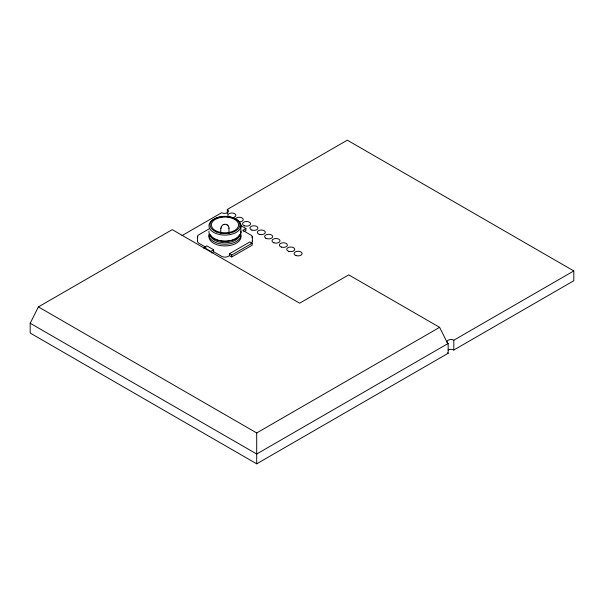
<?xml version="1.0" encoding="UTF-8"?>
<svg xmlns="http://www.w3.org/2000/svg" width="604" height="604" viewBox="0 0 604 604"><rect width="100%" height="100%" fill="white"/><g stroke="black" fill="none" stroke-linecap="round" stroke-linejoin="round"><path stroke-width="0.91" d="M197.531 241.517L197.531 236.851M220.981 233.235C220.347 230.237 220.43 224.552 224.65 224.243C226.953 224.008 229.15 226.085 228.961 228.41M228.961 233.235L228.961 228.002M240.913 232.668L240.913 225.043M240.634 225.473L245.919 228.523L245.919 230.486L243.797 231.709M252.404 241.517L252.336 236.534L252.412 236.904L252.261 237.81L251.868 235.681L242.748 230.358L245.919 228.523M221.396 226.432L221.23 226.817M448.153 350.018A4.002 2.31 0 0 1 453.815 350.018L573.8 280.747L573.8 270.939L453.815 340.211A4.002 2.31 0 0 0 448.153 340.211A4.002 2.31 0 0 0 448.153 343.48L448.153 353.287L256.7 463.827L30.2 333.061L30.2 323.253L38.399 306.9L172.238 229.633L299.652 303.193L348.727 274.865L439.614 327.338L447.813 343.684M181.963 235.636L221.653 212.714A4.002 2.31 0 0 0 227.315 212.714A4.002 2.31 0 0 0 227.315 209.445L347.3 140.173L573.8 270.939M209.203 228.803L197.787 235.394L197.787 237.349M204.016 248.795L204.016 247.489L206.847 245.851L213.642 249.777L213.642 251.74L211.521 252.963M213.642 249.777L210.811 251.407L204.016 247.489M229.497 255.658L229.497 253.695L249.882 241.932L252.147 243.238L252.147 245.201L231.762 256.964L229.497 255.658L228.365 256.315A4.802 2.771 0 0 1 221.57 256.315L213.642 251.74M231.762 256.964L231.762 255.009L252.147 243.238M38.399 306.9L256.7 432.94L439.614 327.338M448.153 343.48L256.7 454.019L30.2 323.253M224.114 224.326L223.676 224.446M227.202 224.914L226.719 224.635M229.497 253.695L231.762 255.009M206.055 247.353L198.92 243.238A4.802 2.771 0 0 1 197.682 240.558M228.584 226.508L228.274 225.972M453.815 340.211L453.815 350.018M256.7 432.94L256.7 463.827M227.315 209.445L227.315 213.899M220.981 228.002L220.981 228.41M448.153 353.287A4.002 2.31 0 0 1 447.519 352.812M235.205 219.577A4.002 2.31 0 0 1 239.207 217.266A4.002 2.31 0 0 1 243.216 219.577A4.002 2.31 0 0 1 239.207 221.894M229.014 216.964A4.002 2.31 0 0 1 230.154 213.235A4.002 2.31 0 0 1 235.839 215.13A4.002 2.31 0 0 1 230.811 217.561M240.928 235.93A16.014 9.249 0 0 1 224.197 245.934A16.014 9.249 0 0 1 209.211 235.047M240.43 232.608A16.006 9.241 0 0 1 226.364 244.205A16.006 9.241 0 0 1 209.022 234.193M240.913 231.053A16.006 9.241 0 0 1 224.967 241.102A16.006 9.241 0 0 1 209.022 231.053M239.35 235.001A14.881 8.592 0 0 1 224.967 241.366A14.881 8.592 0 0 1 210.592 235.001M239.796 234.835A14.881 8.592 0 0 1 224.967 242.68A14.881 8.592 0 0 1 210.139 234.835M220.437 232.774A6.41 3.7 0 0 1 221.291 232.366M228.644 232.366A6.41 3.7 0 0 1 229.505 232.774M227.285 216.7A16.006 9.241 0 0 1 238.429 230.849A16.006 9.241 0 0 1 211.513 230.849A16.006 9.241 0 0 1 222.649 216.7M252.261 240.558A4.802 2.771 0 0 1 251.015 243.238M288.735 251.332A4.002 2.31 0 0 0 294.744 249.331A4.002 2.31 0 0 0 288.735 247.33A4.002 2.31 0 0 0 288.735 251.332M296.096 255.583A4.002 2.31 0 0 0 302.106 253.582A4.002 2.31 0 0 0 296.096 251.574A4.002 2.31 0 0 0 296.096 255.583M244.567 225.828A4.002 2.31 0 0 0 250.577 223.827A4.002 2.31 0 0 0 244.567 221.827A4.002 2.31 0 0 0 244.567 225.828M251.928 230.079A4.002 2.31 0 0 0 257.938 228.078A4.002 2.31 0 0 0 251.928 226.077A4.002 2.31 0 0 0 251.928 230.079M259.29 234.329A4.002 2.31 0 0 0 265.299 232.329A4.002 2.31 0 0 0 259.29 230.328A4.002 2.31 0 0 0 259.29 234.329M265.82 238.21A4.002 2.31 0 0 0 272.525 237.176A4.002 2.31 0 0 0 267.617 234.344A4.002 2.31 0 0 0 265.82 238.21M274.012 242.831A4.002 2.31 0 0 0 280.022 240.83A4.002 2.31 0 0 0 274.012 238.829A4.002 2.31 0 0 0 274.012 242.831M281.373 247.081A4.002 2.31 0 0 0 287.383 245.081A4.002 2.31 0 0 0 281.373 243.08A4.002 2.31 0 0 0 281.373 247.081M217.161 231.37A13.613 7.86 0 0 0 238.527 225.617A13.613 7.86 0 0 0 219.214 217.802A13.613 7.86 0 0 0 217.161 231.37M216.436 231.966A14.881 8.592 0 0 0 239.796 225.677A14.881 8.592 0 0 0 218.678 217.138A14.881 8.592 0 0 0 216.436 231.966"/></g></svg>
